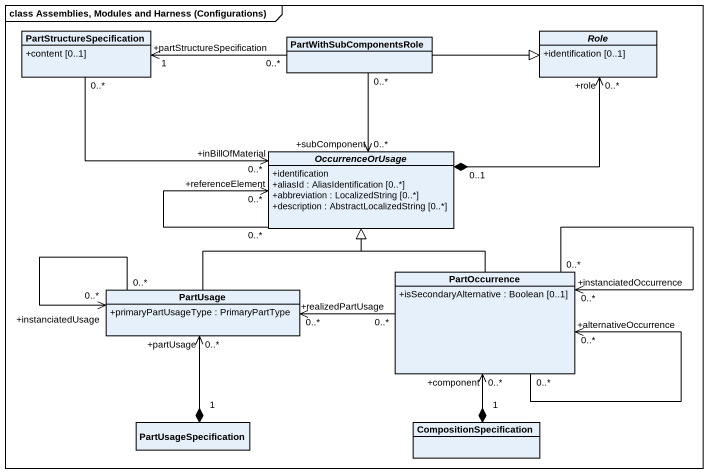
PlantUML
@startuml
mainframe class Assemblies, Modules and Harness (Configurations)
hide circle
hide empty members
skinparam classAttributeIconSize 0
class PartStructureSpecification {
  +content [0..1]
}
class PartWithSubComponentsRole
abstract class Role {
  +identification [0..1]
}
abstract class OccurrenceOrUsage {
  +identification
  +aliasId : AliasIdentification [0..*]
  +abbreviation : LocalizedString [0..*]
  +description : AbstractLocalizedString [0..*]
}
class PartUsage {
  +primaryPartUsageType : PrimaryPartType
}
class PartOccurrence {
  +isSecondaryAlternative : Boolean [0..1]
}
class PartUsageSpecification
class CompositionSpecification
PartStructureSpecification "0..*" -right-> "+inBillOfMaterial\n0..*" OccurrenceOrUsage
PartWithSubComponentsRole "0..*" -left-> "+partStructureSpecification\n1" PartStructureSpecification
PartWithSubComponentsRole -right-|> Role
PartWithSubComponentsRole "0..*" --> "+subComponent\n0..*" OccurrenceOrUsage
OccurrenceOrUsage "0..1" *-right-> "+role\n0..*" Role
OccurrenceOrUsage "0..*" --> "+referenceElement\n0..*" OccurrenceOrUsage
PartUsage -up-|> OccurrenceOrUsage
PartUsage "0..*" --> "0..*\n+instanciatedUsage" PartUsage
PartOccurrence -up-|> OccurrenceOrUsage
PartOccurrence "0..*" -left-> "+realizedPartUsage\n0..*" PartUsage
PartOccurrence "0..*" --> "+alternativeOccurrence\n0..*" PartOccurrence
PartOccurrence "0..*" --> "+instanciatedOccurrence\n0..*" PartOccurrence
PartUsageSpecification "1" *-up-> "+partUsage\n0..*" PartUsage
CompositionSpecification "1" *-up-> "+component\n0..*" PartOccurrence
@enduml
